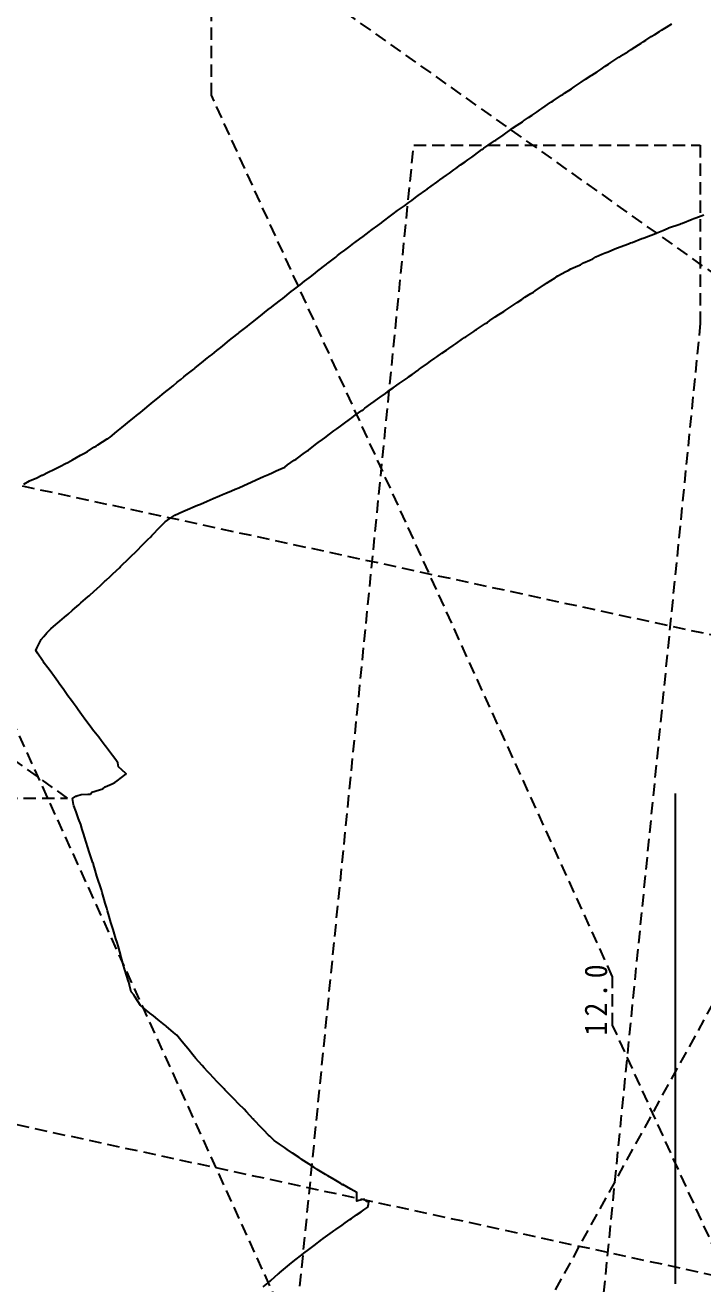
# Model space of a CAD drawing. Units: millimetres at full size. Extents: x -140993 to 75367, y -28745 to 105283.
# Drawn here: x -21831 to -8644, y -9031 to 15458 of the extents above; entities that cross this region are included whole.
import ezdxf

# ---------------------------------------------------------------- set-up
doc = ezdxf.new("R2010")
doc.units = ezdxf.units.MM
doc.header["$LTSCALE"] = 200
doc.linetypes.add('DASHED1', pattern=[1.8, 1.2, -0.6])
for name, color, linetype in [('0-7_ 東壁面', 7, 'Continuous'), ('0-8_ 日影図', 4, 'DASHED1'), ('0-C_等時間図', 3, 'Continuous')]:
    doc.layers.add(name, color=color, linetype=linetype)
doc.styles.add('ＭＳ ゴシック', font='')
doc.styles.get('ＭＳ ゴシック').set_extended_font_data('MS Gothic')

msp = doc.modelspace()

# ---------------------------------------------------------------- linework, layer by layer
at = {"layer": '0-7_ 東壁面'}
msp.add_line((-9177, -9030.3), (-9177, 509.5), dxfattribs=at)
at = {"layer": '0-8_ 日影図'}
msp.add_line((-17591.7, -20182.1), (-7674.8, -2184.8), dxfattribs=at)
for points in [[(128.2, -27121.5), (-10399.9, -3997.2), (-10398.9, -3054.7), (-18206.2, 14093.4), (-18204.6, 23634.1), (-4705.2, 23632.6), (5822.9, 508.3)], [(-7678, -9030.8), (-113510.1, 13834.5), (-113513, 23373.2), (-100009.1, 23373.7), (5822.9, 508.3)], [(128.2, -27121.5), (-27174.5, -7757.4), (-27170.6, -5278.1), (-36281, 1181.4), (-36281, 4650), (-30703.5, 4646.4), (-24743.2, 417.4), (-21004, 420.9), (-34980.7, 10333.3), (-34979.1, 19874), (-21475.2, 19874.4), (5822.9, 508.3)], [(-17591.7, -20182.1), (-14269.4, 13125.1), (-8694, 13126), (-8693.9, 9657.4), (-12016.2, -23649.7)], [(-17591.6, -23650.6), (-28119.8, -526.4), (-28119.8, 2942.2), (-22544.4, 2943.2), (-12016.2, -20181.1)]]:
    msp.add_lwpolyline(points, dxfattribs=at)
at = {"layer": '0-C_等時間図'}
for points in [[(-11370.4, 14110.7), (-11336.5, 14133), (-11201.7, 14221.6), (-11146.9, 14257.6), (-11071.3, 14308.8), (-11010.8, 14349.7), (-10924.9, 14407.8), (-10818.9, 14477.5), (-10805.4, 14486.4), (-10700.8, 14553.3), (-10623.9, 14604.1), (-10541.5, 14658.5), (-10477.5, 14700.7), (-10431, 14731.5), (-10276.6, 14833.4), (-10254.1, 14847.9), (-10237.7, 14858.8), (-10105.9, 14940.3), (-10037.3, 14983.3), (-10028.1, 14989.1), (-10015.9, 14997), (-9842.1, 15109.9), (-9804, 15134.6), (-9752.5, 15168.1), (-9647.1, 15236.5), (-9579.3, 15278.9), (-9489.9, 15336.6), (-9450.1, 15362.4), (-9354.1, 15422.2), (-9250, 15487)], [(-14014.3, 12264.5), (-14000, 12274.8), (-13928.3, 12326.5), (-13818.7, 12406.6), (-13796.1, 12423), (-13762.3, 12447), (-13634.9, 12537.4), (-13576.2, 12577.7), (-13489.9, 12642.1), (-13453.1, 12669), (-13358.7, 12737.8), (-13270.7, 12800.3), (-13217, 12838.4), (-13138.8, 12892.6), (-13087.5, 12931.3), (-12943.5, 13036.4), (-12921.3, 13052.6), (-12906.1, 13063.1), (-12821, 13121.8), (-12718.9, 13192.6), (-12700.3, 13205.1), (-12673.9, 13223.8), (-12529.7, 13321.4), (-12478.7, 13356), (-12405.3, 13408.6), (-12345, 13451.9), (-12258.4, 13510), (-12155.9, 13580.7), (-12136.5, 13594.1), (-12036.9, 13661.2), (-11967, 13709.6), (-11869.3, 13775.1), (-11815, 13811.6), (-11776.7, 13838), (-11601, 13959.2), (-11593.9, 13963.9), (-11588.8, 13967.3), (-11555.3, 13989.2), (-11395.2, 14094.4), (-11370.4, 14110.7)], [(-16656, 10274.6), (-16609.5, 10311.2), (-16533.8, 10369.3), (-16481.9, 10409.1), (-16393.6, 10474.8), (-16306.4, 10543), (-16254.1, 10584), (-16179.5, 10642.3), (-16133.8, 10678), (-15972.2, 10804.5), (-15965.3, 10809.7), (-15961, 10813), (-15942.6, 10827.2), (-15786.9, 10947.4), (-15750.5, 10975.5), (-15692.4, 11019.2), (-15610.3, 11081), (-15534.2, 11138.3), (-15433.2, 11214.3), (-15414.9, 11228.1), (-15317.9, 11301), (-15256, 11347.6), (-15137.3, 11436.9), (-15101.4, 11463.4), (-15078.5, 11480.8), (-14966.9, 11562.5), (-14898.7, 11613.1), (-14884, 11623.6), (-14861.2, 11641.8), (-14721.7, 11746.5), (-14668, 11786.8), (-14584, 11849.7), (-14544.2, 11879.6), (-14450, 11945.8), (-14361.9, 12011.1), (-14309.8, 12049.7), (-14232.5, 12105.8), (-14182.1, 12143.4), (-14035.8, 12249), (-14014.3, 12264.5)], [(-11519.7, 10543.1), (-11495.5, 10558.7), (-11463.5, 10578.2), (-11307.2, 10663.2), (-11263.5, 10687), (-11210.8, 10720.6), (-11074.6, 10775.6), (-11023, 10796.5), (-10968.5, 10834.7), (-10843.8, 10888.8), (-10786, 10913.9), (-10726.1, 10949.3), (-10608.1, 11000.1), (-10547, 11026.5), (-10488.8, 11050.1), (-10354.6, 11104.7), (-10301.5, 11125.2), (-10254.4, 11143.3), (-10091.7, 11205.8), (-10054.4, 11220.2), (-10021.3, 11232.9), (-9828.9, 11306.9), (-9807.1, 11314.8), (-9788, 11323.1), (-9566.1, 11408.1), (-9560.2, 11410.4), (-9555, 11412.5), (-9425.5, 11465.2), (-9319.4, 11508.8), (-9315.4, 11510.3), (-9310.8, 11512.1), (-9089.8, 11588.9), (-9064.7, 11597.6), (-9037, 11609), (-8854.7, 11684), (-8819.9, 11697.5), (-8778.6, 11711.8), (-8624.8, 11765)], [(-14301.7, 8662.8), (-14186.4, 8746.8), (-14162.5, 8763.3), (-14127.7, 8788.4), (-14003.6, 8878), (-13943.6, 8920.2), (-13855.9, 8981.9), (-13817.9, 9008.1), (-13723.1, 9073.7), (-13630.6, 9137.6), (-13586.9, 9167.8), (-13502.2, 9226.4), (-13443.3, 9267.1), (-13317.9, 9353.8), (-13281.2, 9378.7), (-13255.6, 9396.5), (-13102.3, 9500), (-13065.6, 9525), (-13059.4, 9529.2), (-13050.5, 9535.2), (-12871.7, 9652), (-12835.6, 9675.6), (-12785.8, 9709.7), (-12682.1, 9780.6), (-12613.8, 9826.1), (-12519.2, 9889.1), (-12490.2, 9908.4), (-12390.4, 9973.2), (-12297.8, 10036), (-12254, 10065), (-12167.8, 10122), (-12105.1, 10163.4), (-11988.9, 10240.2), (-11941.7, 10263.2), (-11904.9, 10288.1), (-11726.1, 10409.6), (-11719.4, 10412.8), (-11714.3, 10416.4), (-11687.3, 10435.4), (-11519.7, 10543.1)], [(-19207.7, 8235.1), (-19164.5, 8269.7), (-19090.6, 8331.7), (-19040.7, 8372.3), (-18953.2, 8443.3), (-18873.6, 8509.4), (-18803.7, 8565.7), (-18741.4, 8616), (-18704.5, 8645.7), (-18550.1, 8766.6), (-18532.2, 8780.9), (-18527.7, 8784.4), (-18520.2, 8790.6), (-18364.5, 8917.7), (-18316, 8957.2), (-18234, 9022.6), (-18194.8, 9053.8), (-18102.2, 9125.4), (-18024.7, 9189.8), (-17948.3, 9253.3), (-17891, 9299.2), (-17856.8, 9326.6), (-17711.8, 9439.4), (-17683.7, 9461.4), (-17676.9, 9466.7), (-17665.6, 9476), (-17510.7, 9596.3), (-17462.5, 9633.7), (-17382.8, 9698.9), (-17341.5, 9732.6), (-17250.1, 9805), (-17171.7, 9868.7), (-17099.2, 9924), (-17035.9, 9972.3), (-16997.5, 10003.1), (-16834.2, 10130.1), (-16824.4, 10138), (-16821.9, 10139.9), (-16817.8, 10143.2), (-16656, 10274.6)], [(-16947.3, 6786), (-16855.6, 6827.7), (-16781.2, 6861.6), (-16724, 6902), (-16594, 6993.9), (-16559.2, 7011.9), (-16534.4, 7030.6), (-16422.7, 7114.9), (-16357.8, 7164.1), (-16343.1, 7175), (-16320.4, 7192.1), (-16179.3, 7296.9), (-16126.2, 7336.3), (-16044.2, 7397.3), (-16000.6, 7429.7), (-15909.2, 7497.5), (-15821.9, 7562.4), (-15768, 7602.4), (-15692.2, 7658.7), (-15643.2, 7695.1), (-15491.9, 7807.5), (-15475.2, 7819.9), (-15464.5, 7827.9), (-15407.2, 7868.4), (-15281.6, 7959), (-15256.5, 7977.2), (-15218.5, 8005.2), (-15101.6, 8091.3), (-15038.7, 8136.6), (-14943.9, 8206.1), (-14920.7, 8223.2), (-14820.4, 8294.9), (-14738.6, 8354.7), (-14670.8, 8403.1), (-14601.7, 8452.3), (-14555, 8485.6), (-14400.2, 8593.2), (-14381.4, 8606.3), (-14368.6, 8615.4), (-14301.7, 8662.8)], [(-21856, 6528.1), (-21748.5, 6591.4), (-21734.2, 6597.2), (-21618.6, 6644.4), (-21506.3, 6700.3), (-21494, 6706), (-21380.5, 6759.2), (-21274, 6812.9), (-21250, 6824.8), (-21144, 6877.4), (-21048.6, 6928), (-21002.7, 6952.4), (-20909.5, 7000.1), (-20830.2, 7045.8), (-20751.2, 7091.4), (-20677.8, 7129.1), (-20618.9, 7166.4), (-20494.2, 7245.2), (-20450.7, 7268.1), (-20416.4, 7290.1), (-20234.3, 7406.7), (-20225.5, 7411.3), (-20218.8, 7415.8), (-20178.2, 7443.1), (-20048.1, 7551.5), (-20012.3, 7580.6), (-19950.7, 7631.6), (-19881.7, 7688.9), (-19800.8, 7754), (-19712.5, 7825.2), (-19664.4, 7864), (-19588.1, 7924.5), (-19543.4, 7961.5), (-19378.2, 8098.5), (-19377.5, 8099.1), (-19377.3, 8099.2), (-19376.9, 8099.5), (-19207.7, 8235.1)], [(-19824.1, 5068.6), (-19765.5, 5125.3), (-19678.2, 5213.7), (-19639.3, 5252.9), (-19566.4, 5325.7), (-19533, 5359), (-19443.1, 5448.6), (-19388.4, 5504.6), (-19367.3, 5526.2), (-19318.8, 5577), (-19247.7, 5651.6), (-19169.9, 5730.5), (-19105, 5797.8), (-19014, 5858.9), (-18955.8, 5898), (-18919.2, 5927.9), (-18764, 5993.8), (-18718, 6013.4), (-18670.1, 6034.2), (-18525.9, 6096.9), (-18475.2, 6117.9), (-18422.3, 6140.9), (-18288.7, 6197.7), (-18232.1, 6221.7), (-18173.3, 6247.3), (-18050.6, 6300.6), (-17989.2, 6326), (-17924.2, 6353.6), (-17814.2, 6399.2), (-17745.1, 6427.7), (-17674, 6459.4), (-17576.2, 6501.9), (-17503, 6533.7), (-17430.1, 6567.7), (-17335.5, 6611.7), (-17263.2, 6644.7), (-17189.9, 6677.3), (-17095.8, 6719.1), (-17021.4, 6751.4), (-16947.3, 6786)], [(-21292.8, 2822.1), (-21312.9, 2850.5), (-21326.8, 2869.2), (-21391.8, 2957.2), (-21459.7, 3048.3), (-21474.5, 3068.1), (-21494.8, 3097.9), (-21588, 3239.8), (-21622.3, 3291.9), (-21601.7, 3338), (-21583.6, 3378.6), (-21517.6, 3506.3), (-21466.1, 3566.8), (-21409.3, 3633.5), (-21387, 3657.1), (-21331.6, 3715.4), (-21232.7, 3799), (-21205, 3822.5), (-21155.5, 3864.3), (-21068.1, 3937), (-20994.6, 3998.2), (-20906.7, 4076.2), (-20862, 4115.8), (-20787.8, 4181.7), (-20747.8, 4216.4), (-20612.5, 4333.9), (-20587.6, 4356.1), (-20579.9, 4363), (-20565.2, 4376.4), (-20432.2, 4497.6), (-20374.7, 4550), (-20278.4, 4639.7), (-20261.5, 4655.4), (-20170, 4738.1), (-20124, 4781.6), (-19989.4, 4908.7), (-19972.9, 4924.6), (-19967.1, 4930.2), (-19954.9, 4942.2), (-19824.1, 5068.6)], [(-20562.6, 498.1), (-20530.8, 536.8), (-20381.7, 583.4), (-20319.8, 602.7), (-20276.8, 641.2), (-20138.7, 699.5), (-20084, 722.6), (-20043.3, 753.4), (-19870.2, 883.9), (-19867.9, 885.7), (-19866.8, 887), (-19864.7, 889.6), (-19867, 892.7), (-19877.8, 907.4), (-20016.3, 1027.7), (-20026.2, 1107.2), (-20067.1, 1162.1), (-20132.9, 1250.7), (-20187.9, 1324.7), (-20265.9, 1429.6), (-20273.2, 1439.5), (-20349.6, 1542.2), (-20400.1, 1605.2), (-20494.1, 1722.4), (-20520.1, 1755.7), (-20535.9, 1776.7), (-20607.4, 1872.2), (-20669.2, 1954.6), (-20682.8, 1972.8), (-20703, 2000.7), (-20799.9, 2139.9), (-20837.3, 2193.6), (-20898.1, 2274), (-20932.2, 2320.6), (-20998.6, 2411.3), (-21063.6, 2503.8), (-21094.4, 2547.6), (-21153.5, 2631.9), (-21194.6, 2688), (-21292.8, 2822.1)], [(-20065, -2316.8), (-20090.8, -2227.1), (-20116.9, -2136.6), (-20154.6, -2021.6), (-20161.5, -2000.7), (-20195.2, -1881.2), (-20229.4, -1775.3), (-20243.5, -1724.3), (-20271, -1624.5), (-20294.4, -1551), (-20329.7, -1419.8), (-20343.9, -1366.6), (-20358.1, -1327.1), (-20425.1, -1140.2), (-20432.9, -1115.9), (-20438.9, -1096.9), (-20470.3, -980.1), (-20499.5, -874.2), (-20504.2, -857.3), (-20511.6, -836.6), (-20581.6, -643.4), (-20593.1, -606.6), (-20608, -559.3), (-20652.5, -416.9), (-20672.9, -351.8), (-20699.1, -268.1), (-20723.4, -190.4), (-20748.3, -95), (-20793, 15.7), (-20800.2, 38.4), (-20837.5, 155.5), (-20884.1, 269.8), (-20888.9, 294.1), (-20912.2, 412.7), (-20846.1, 455.4), (-20835.4, 459.6), (-20824.8, 466), (-20741, 490.6), (-20613.9, 496), (-20562.6, 498.1)], [(-18273.2, -4909.2), (-18349, -4825.4), (-18387.8, -4781.5), (-18514.7, -4637.6), (-18528.2, -4622.5), (-18532.3, -4617.8), (-18539.4, -4609.2), (-18664.9, -4453.5), (-18704.1, -4404.8), (-18775.8, -4320.5), (-18803.1, -4288.5), (-18878.8, -4193.2), (-18946.7, -4138.2), (-19088.3, -4015.5), (-19097.8, -4007.9), (-19102.2, -4003.8), (-19116.8, -3992.4), (-19252.2, -3886.4), (-19335.5, -3818.9), (-19405.6, -3762.1), (-19545.8, -3648.5), (-19559.1, -3638.2), (-19566.2, -3632.8), (-19585.4, -3616.4), (-19689.8, -3453.1), (-19717.1, -3410.3), (-19771.3, -3346.7), (-19801.6, -3217.4), (-19814.3, -3163.4), (-19826.1, -3126.2), (-19891.1, -2921.8), (-19894.8, -2908.9), (-19897.9, -2899.3), (-19914.8, -2838), (-19960.5, -2675.9), (-19967.6, -2650.9), (-19977.2, -2616.9), (-20023.6, -2452.3), (-20040.4, -2392.9), (-20065, -2316.8)], [(-15688.7, -7079.7), (-15820.7, -7001.8), (-15940.2, -6931.3), (-15984, -6904.2), (-16049.8, -6862.7), (-16146.2, -6803.6), (-16211.4, -6763.6), (-16307.6, -6701), (-16458.5, -6602.8), (-16468.4, -6596.5), (-16474.8, -6592.4), (-16502.1, -6574.2), (-16628.2, -6489.5), (-16733.2, -6418.9), (-16787.2, -6380.4), (-16880.5, -6313.8), (-16945.7, -6269.8), (-16985.7, -6242.7), (-17070.9, -6160.5), (-17095.4, -6135.8), (-17187, -6043.2), (-17239.9, -5987.7), (-17374.3, -5846.6), (-17380.4, -5840.2), (-17383.3, -5836.8), (-17393.2, -5825.5), (-17525.9, -5683.5), (-17570.7, -5635.6), (-17670.5, -5535.8), (-17671.1, -5535.2), (-17767.8, -5434.2), (-17814.5, -5386.5), (-17943.2, -5255.2), (-17959.4, -5239.4), (-17965.7, -5233.2), (-17978.9, -5219.6), (-18103.9, -5091.5), (-18161, -5031), (-18246.5, -4938.1), (-18273.2, -4909.2)], [(-16897.5, -8827.4), (-16894.9, -8825.3), (-16883.8, -8816.6), (-16725.2, -8689.1), (-16684.9, -8656.7), (-16615.9, -8599.3), (-16558.9, -8551.8), (-16472.4, -8485.7), (-16383.4, -8417.8), (-16334.7, -8380.7), (-16256.9, -8321.2), (-16207.9, -8283.9), (-16055.6, -8167.6), (-16041.3, -8157), (-16032, -8150.1), (-15983.6, -8115.6), (-15849.5, -8018.8), (-15822.6, -7999.5), (-15782.9, -7971.8), (-15663.5, -7888.8), (-15602.1, -7846.1), (-15512.2, -7781.2), (-15479.2, -7758.2), (-15382.6, -7690.5), (-15295.6, -7627.3), (-15241.7, -7591.4), (-15161.6, -7538.1), (-15150.9, -7481.8), (-15143.3, -7441.9), (-15181.6, -7430), (-15231.8, -7383.8), (-15339.1, -7411), (-15377.8, -7420.9), (-15377.4, -7396.6), (-15375, -7256.2), (-15491.7, -7190.7), (-15650.7, -7101.5), (-15659.3, -7104.4), (-15661.5, -7095.6), (-15688.7, -7079.7)], [(-17198.6, -9090.9), (-17103.4, -9013.1), (-17051.5, -8966.3), (-16902.3, -8831.7), (-16897.5, -8827.4)]]:
    msp.add_lwpolyline(points, dxfattribs=at)

# ---------------------------------------------------------------- texts
at = {"layer": '0-8_ 日影図', "color": 7, "insert": (-10500.2, -4200.8), "char_height": 439.9, "attachment_point": 7, "rotation": 89.935, "style": 'ＭＳ ゴシック'}
msp.add_mtext('\\T1.38;\\W0.9;12.0', dxfattribs=at)

doc.saveas('drawing.dxf')
